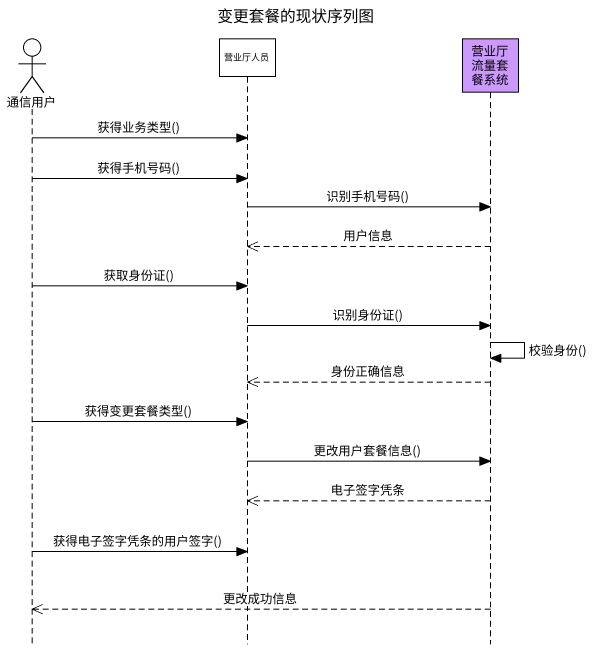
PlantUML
@startuml
title 变更套餐的现状序列图
hide footbox
actor 通信用户
participant 营业厅人员
participant 营业厅流量套餐系统 #CC99FF

通信用户 -> 营业厅人员 : 获得业务类型()
通信用户 -> 营业厅人员 : 获得手机号码()
营业厅人员 -> 营业厅流量套餐系统 : 识别手机号码()
营业厅流量套餐系统 -->> 营业厅人员 : 用户信息
通信用户 -> 营业厅人员 : 获取身份证()
营业厅人员 -> 营业厅流量套餐系统 : 识别身份证()
营业厅流量套餐系统 -> 营业厅流量套餐系统 : 校验身份()
营业厅流量套餐系统 -->> 营业厅人员 : 身份正确信息
通信用户 -> 营业厅人员 : 获得变更套餐类型()
营业厅人员 -> 营业厅流量套餐系统 : 更改用户套餐信息()
营业厅流量套餐系统 -->> 营业厅人员 : 电子签字凭条
通信用户 -> 营业厅人员 : 获得电子签字凭条的用户签字()
营业厅流量套餐系统 -->> 通信用户 : 更改成功信息
@enduml
